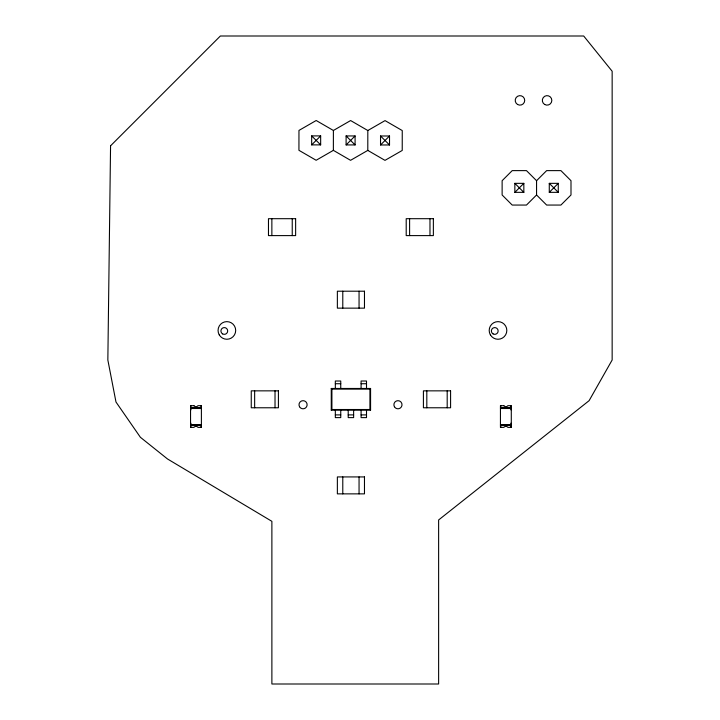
<?xml version="1.0" encoding="UTF-8"?>
<svg xmlns="http://www.w3.org/2000/svg" width="720" height="720" viewBox="0 0 720 720"><rect width="100%" height="100%" fill="white"/><g stroke="black" fill="none" stroke-linecap="round" stroke-linejoin="round"><path stroke-width="1.08" d="M333.369 150.354L333.396 130.473L316.188 120.51L298.962 130.428L298.935 150.309L316.143 160.272L333.369 150.354L350.568 160.317L367.794 150.399L384.993 160.362L402.228 150.444L402.255 130.563L385.047 120.609L367.821 130.518L367.794 150.399M320.661 135.9L311.67 144.882L311.67 135.9L320.661 135.9L320.661 144.882L311.67 144.882M355.086 135.945L346.104 144.927L346.104 135.945L355.086 135.945L355.086 144.927L346.104 144.927M389.52 135.99L380.529 144.972L380.529 135.99L389.52 135.99L389.52 144.972L380.529 144.972M523.836 183.348L514.845 192.339L514.845 183.348L523.836 183.348L523.836 192.339L514.845 192.339M558.27 183.348L549.279 192.339L549.279 183.348L558.27 183.348L558.27 192.339L549.279 192.339M536.562 180.711L546.642 170.622L560.907 170.622L570.996 180.711L570.996 194.976L560.907 205.056L546.642 205.056L536.562 194.976L536.562 180.711L526.473 170.622L512.208 170.622L502.128 180.711L502.128 194.976L512.208 205.056L526.473 205.056L536.562 194.976M331.263 410.157L331.911 409.509L369.927 409.509L370.575 410.157L370.575 388.467L331.263 388.467L331.263 410.157L370.575 410.157M331.263 388.467L331.911 389.115L369.927 389.115L370.575 388.467M333.396 130.473L350.622 120.555L367.821 130.518M335.331 383.724L340.749 383.724M361.089 383.724L366.507 383.724M190.548 407.574L201.393 407.574M500.445 407.574L511.29 407.574M190.548 408.51L201.393 408.51M500.445 408.51L511.29 408.51M335.331 414.9L340.749 414.9M348.21 414.9L353.628 414.9M361.089 414.9L366.507 414.9M190.548 424.548L201.393 424.548M500.445 424.548L511.29 424.548M190.548 425.484L201.393 425.484M500.445 425.484L511.29 425.484M549.279 183.348L558.27 192.339M514.845 183.348L523.836 192.339M380.529 135.99L389.52 144.972M346.104 135.945L355.086 144.927M311.67 135.9L320.661 144.882M510.948 405.684L510.948 409.905M510.948 423.162L510.948 427.374M500.787 405.684L500.787 407.574M500.787 425.484L500.787 427.374M447.192 390.852L447.192 407.772M429.975 218.691L429.975 235.602M426.816 390.852L426.816 407.772M409.599 218.691L409.599 235.602M369.927 389.115L369.927 409.509M366.507 388.467L366.507 381.015L361.089 381.015L361.089 388.467M366.507 410.157L366.507 417.618L361.089 417.618L361.089 410.157M359.055 291.204L359.055 308.142M359.055 476.928L359.055 493.866M353.628 410.157L353.628 417.618L348.21 417.618L348.21 410.157M342.783 291.204L342.783 308.142M342.783 476.928L342.783 493.866M340.749 388.467L340.749 381.015L335.331 381.015L335.331 388.467M340.749 410.157L340.749 417.618L335.331 417.618L335.331 410.157M331.911 389.115L331.911 409.509M292.239 218.691L292.239 235.602M275.022 390.852L275.022 407.772M271.863 218.691L271.863 235.602M254.646 390.852L254.646 407.772M201.051 405.684L201.051 407.574M201.051 425.484L201.051 427.374M190.881 405.684L190.881 409.905M190.881 423.162L190.881 427.374M110.565 145.809L107.847 360L115.983 402.021L140.382 437.274L167.499 458.964L271.881 521.325L271.881 684L438.624 684L438.624 519.966L589.104 400.671L612.153 360L612.153 71.244L583.686 36L220.365 36L110.565 145.809M295.632 218.691L268.47 218.691L268.47 235.602L295.632 235.602L295.632 218.691M433.368 218.691L406.206 218.691L406.206 235.602L433.368 235.602L433.368 218.691M364.473 291.204L337.365 291.204L337.365 308.142L364.473 308.142L364.473 291.204M278.415 390.852L251.253 390.852L251.253 407.772L278.415 407.772L278.415 390.852M450.585 390.852L423.414 390.852L423.414 407.772L450.585 407.772L450.585 390.852M193.932 405.684L190.548 405.684L190.548 427.374L193.932 427.374A2.538 2.538 0 0 1 198 427.374L201.393 427.374L201.393 405.684L198 405.684A2.538 2.538 0 0 1 193.932 405.684M503.838 405.684L500.445 405.684L500.445 427.374L503.838 427.374A2.538 2.538 0 0 1 507.897 427.374L511.29 427.374L511.29 405.684L507.897 405.684A2.538 2.538 0 0 1 503.838 405.684M364.473 476.928L337.365 476.928L337.365 493.866L364.473 493.866L364.473 476.928M219.24 334.854A8.811 8.811 0 0 0 234.504 334.854A8.811 8.811 0 0 0 226.872 321.633A8.811 8.811 0 0 0 219.24 334.854M299.538 406.773A4.068 4.068 0 0 0 306.585 406.773A4.068 4.068 0 0 0 303.066 400.671A4.068 4.068 0 0 0 299.538 406.773M394.434 406.773A4.068 4.068 0 0 0 401.481 406.773A4.068 4.068 0 0 0 397.962 400.671A4.068 4.068 0 0 0 394.434 406.773M490.374 334.854A8.811 8.811 0 0 0 505.638 334.854A8.811 8.811 0 0 0 498.006 321.633A8.811 8.811 0 0 0 490.374 334.854M517.59 104.499A4.743 4.743 0 0 0 524.709 100.395A4.743 4.743 0 0 0 517.59 96.282A4.743 4.743 0 0 0 517.59 104.499M544.707 104.499A4.743 4.743 0 0 0 551.826 100.395A4.743 4.743 0 0 0 544.707 96.282A4.743 4.743 0 0 0 544.707 104.499M222.606 333.9A3.393 3.393 0 0 0 227.691 330.966A3.393 3.393 0 0 0 222.606 328.032A3.393 3.393 0 0 0 222.606 333.9M493.056 333.9A3.393 3.393 0 0 0 498.141 330.966A3.393 3.393 0 0 0 493.056 328.032A3.393 3.393 0 0 0 493.056 333.9"/></g></svg>
